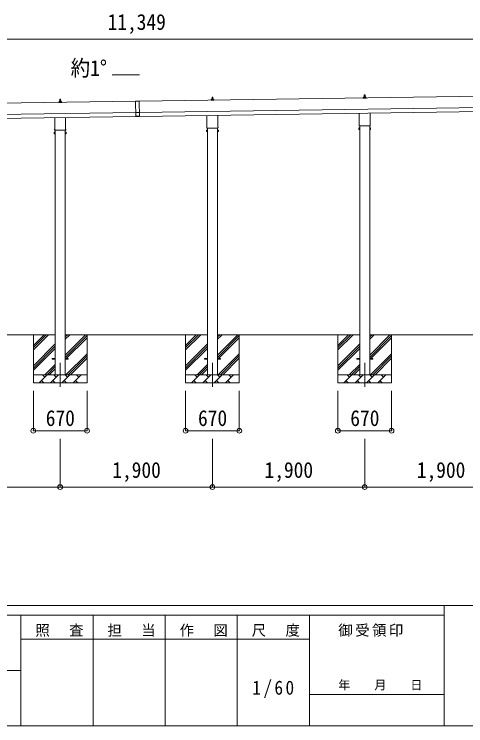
# Model space of a CAD drawing. Units: millimetres at full size, sheet at 1:60. Extents: x -16864 to 16864, y -11640 to 11640.
# Drawn here: x 5319 to 10953, y -11640 to -2763 of the extents above; entities that cross this region are included whole.
import ezdxf
from ezdxf.enums import TextEntityAlignment as Align

# ---------------------------------------------------------------- set-up
doc = ezdxf.new("R2010")
doc.units = ezdxf.units.MM
doc.header["$LTSCALE"] = 60
doc.header["$PDMODE"] = 32
doc.header["$PDSIZE"] = 60
doc.linetypes.add('CHAIN1', pattern=[8, 5, -1, 1, -1])
for name, color, linetype, lineweight in [('0-1_Defpoints', 7, 'CHAIN1', 9), ('0-2_TEXT1', 4, 'Continuous', 9), ('0-3_SHAPE', 7, 'Continuous', 9), ('0-7_PARTS2', 7, 'Continuous', 9), ('0-8_TABLE1', 6, 'Continuous', 9), ('F-0', 7, 'Continuous', 9)]:
    doc.layers.add(name, color=color, linetype=linetype, lineweight=lineweight)
doc.styles.add('ＭＳ ゴシック', font='')
doc.styles.get('ＭＳ ゴシック').set_extended_font_data('MS Gothic')

msp = doc.modelspace()

# ---------------------------------------------------------------- linework, layer by layer
at = {"layer": '0-1_Defpoints'}
for p, q in [((5892.3, -7110.97), (5892.3, -7459.97)), ((7792.3, -7110.97), (7792.3, -7459.97)), ((9692.3, -7110.97), (9692.3, -7459.97))]:
    msp.add_line(p, q, dxfattribs=at)
at = {"layer": '0-2_TEXT1'}
for p, q in [((6880.2, -3520.13), (6544.2, -3524.93)), ((12482.98, -3767.55), (6877.36, -3847.63)), ((7786.61, -3821.71), (7787.33, -3798.18)), ((7788.33, -3797.21), (7796.88, -3797.21)), ((7797.88, -3798.18), (7798.61, -3821.71)), ((9674.36, -3810.07), (9674.36, -3802.35)), ((9710.86, -3810.07), (9674.36, -3810.07)), ((9674.74, -3801.57), (9710.47, -3801.57)), ((9675.12, -3801.38), (9681.84, -3799.75)), ((9682.22, -3799.57), (9702.99, -3799.57)), ((9682.61, -3798.78), (9682.61, -3794.57)), ((9683.61, -3794.57), (9701.61, -3794.57)), ((9686.61, -3794.57), (9687.33, -3771.04)), ((9688.33, -3770.07), (9696.88, -3770.07)), ((9697.88, -3771.04), (9698.61, -3794.57)), ((9702.61, -3798.78), (9702.61, -3794.57)), ((9710.09, -3801.38), (9703.37, -3799.75)), ((9710.86, -3810.07), (9710.86, -3802.35)), ((6832.37, -3848.27), (1201.9, -3928.71)), ((5874.36, -3864.35), (5874.36, -3856.64)), ((5910.86, -3864.35), (5874.36, -3864.35)), ((5874.74, -3855.85), (5910.47, -3855.85)), ((5875.12, -3855.67), (5881.84, -3854.04)), ((5882.22, -3853.85), (5902.99, -3853.85)), ((5882.61, -3853.06), (5882.61, -3848.85)), ((5883.61, -3848.85), (5901.61, -3848.85)), ((5886.61, -3848.85), (5887.33, -3825.33)), ((5888.33, -3824.35), (5896.88, -3824.35)), ((5897.88, -3825.33), (5898.61, -3848.85)), ((5902.61, -3853.06), (5902.61, -3848.85)), ((5910.09, -3855.67), (5903.37, -3854.04)), ((5910.86, -3864.35), (5910.86, -3856.64)), ((6832.35, -3847.27), (6877.35, -3846.63)), ((6832.35, -3847.27), (6835.1, -4039.75)), ((6877.36, -3847.63), (6832.37, -3848.27)), ((6877.35, -3846.63), (6880.1, -4039.11)), ((7774.36, -3837.21), (7774.36, -3829.5)), ((7810.86, -3837.21), (7774.36, -3837.21)), ((7774.74, -3828.71), (7810.47, -3828.71)), ((7775.12, -3828.52), (7781.84, -3826.89)), ((7782.22, -3826.71), (7802.99, -3826.71)), ((7782.61, -3825.92), (7782.61, -3821.71)), ((7783.61, -3821.71), (7801.61, -3821.71)), ((7802.61, -3825.92), (7802.61, -3821.71)), ((7810.09, -3828.52), (7803.37, -3826.89)), ((7810.86, -3837.21), (7810.86, -3829.5)), ((1203.9, -4068.69), (6834.37, -3988.26)), ((6879.38, -3988.62), (6834.38, -3989.26)), ((6879.36, -3987.62), (12484.98, -3907.54)), ((6880.08, -4037.61), (12485.7, -3957.53)), ((1204.62, -4118.69), (6835.08, -4038.25)), ((5824, -4198.34), (5824, -4052.7)), ((5960.6, -4050.75), (5960.6, -4198.34)), ((6880.03, -4034.11), (6835.03, -4034.75)), ((6880.1, -4039.11), (6835.1, -4039.75)), ((7724, -4171.2), (7724, -4025.56)), ((7860.6, -4023.6), (7860.6, -4171.2)), ((9624, -4144.05), (9624, -3998.41)), ((9760.6, -3996.46), (9760.6, -4144.05)), ((9622.3, -4152.83), (9622.3, -4147.33)), ((9760.24, -4156.33), (9624.36, -4156.33)), ((9629.8, -4156.33), (9629.8, -7260.97)), ((9754.8, -7260.97), (9754.8, -4156.33)), ((9762.3, -4147.33), (9762.3, -4152.83)), ((5818.3, -4236.61), (5819.06, -4235.3)), ((5818.3, -4236.61), (5818.3, -4253.61)), ((5818.3, -4253.61), (5819.06, -4254.93)), ((5825.3, -4240.2), (5819.06, -4240.2)), ((5825.3, -4250.02), (5819.06, -4250.02)), ((5825.3, -4254.93), (5819.06, -4254.93)), ((5822.3, -4207.11), (5822.3, -4201.61)), ((5960.24, -4210.61), (5824.36, -4210.61)), ((5827.8, -4254.31), (5825.3, -4254.31)), ((5829.8, -4210.61), (5829.8, -7260.97)), ((5954.8, -7260.97), (5954.8, -4210.61)), ((5956.8, -4254.31), (5959.3, -4254.31)), ((5959.3, -4240.2), (5965.54, -4240.2)), ((5959.3, -4250.02), (5965.54, -4250.02)), ((5959.3, -4254.93), (5965.54, -4254.93)), ((5962.3, -4201.61), (5962.3, -4207.11)), ((5966.3, -4236.61), (5965.54, -4235.3)), ((5966.3, -4253.61), (5965.54, -4254.93)), ((5966.3, -4236.61), (5966.3, -4253.61)), ((7718.3, -4209.47), (7719.06, -4208.15)), ((7718.3, -4209.47), (7718.3, -4226.47)), ((7718.3, -4226.47), (7719.06, -4227.78)), ((7725.3, -4213.06), (7719.06, -4213.06)), ((7725.3, -4222.88), (7719.06, -4222.88)), ((7725.3, -4227.78), (7719.06, -4227.78)), ((7722.3, -4179.97), (7722.3, -4174.47)), ((7860.24, -4183.47), (7724.36, -4183.47)), ((7727.8, -4227.17), (7725.3, -4227.17)), ((7729.8, -4183.47), (7729.8, -7260.97)), ((7854.8, -7260.97), (7854.8, -4183.47)), ((7856.8, -4227.17), (7859.3, -4227.17)), ((7859.3, -4213.06), (7865.54, -4213.06)), ((7859.3, -4222.88), (7865.54, -4222.88)), ((7859.3, -4227.78), (7865.54, -4227.78)), ((7862.3, -4174.47), (7862.3, -4179.97)), ((7866.3, -4209.47), (7865.54, -4208.15)), ((7866.3, -4226.47), (7865.54, -4227.78)), ((7866.3, -4209.47), (7866.3, -4226.47)), ((9618.3, -4182.33), (9619.06, -4181.01)), ((9618.3, -4182.33), (9618.3, -4199.33)), ((9618.3, -4199.33), (9619.06, -4200.64)), ((9625.3, -4185.92), (9619.06, -4185.92)), ((9625.3, -4195.73), (9619.06, -4195.73)), ((9625.3, -4200.64), (9619.06, -4200.64)), ((9627.8, -4200.03), (9625.3, -4200.03)), ((9756.8, -4200.03), (9759.3, -4200.03)), ((9759.3, -4185.92), (9765.54, -4185.92)), ((9759.3, -4195.73), (9765.54, -4195.73)), ((9759.3, -4200.64), (9765.54, -4200.64)), ((9766.3, -4182.33), (9765.54, -4181.01)), ((9766.3, -4199.33), (9765.54, -4200.64)), ((9766.3, -4182.33), (9766.3, -4199.33)), ((5792.3, -7056.47), (5829.8, -7056.47)), ((5792.3, -7065.47), (5792.3, -7056.47)), ((5792.3, -7056.47), (5829.8, -7056.47)), ((5792.3, -7065.47), (5792.3, -7056.47)), ((5792.3, -7065.47), (5829.8, -7065.47)), ((5792.3, -7065.47), (5829.8, -7065.47)), ((5954.8, -7056.47), (5992.3, -7056.47)), ((5954.8, -7056.47), (5992.3, -7056.47)), ((5954.8, -7065.47), (5992.3, -7065.47)), ((5954.8, -7065.47), (5992.3, -7065.47)), ((5992.3, -7065.47), (5992.3, -7056.47)), ((5992.3, -7065.47), (5992.3, -7056.47)), ((7692.3, -7056.47), (7729.8, -7056.47)), ((7692.3, -7065.47), (7692.3, -7056.47)), ((7692.3, -7056.47), (7729.8, -7056.47)), ((7692.3, -7065.47), (7692.3, -7056.47)), ((7692.3, -7065.47), (7729.8, -7065.47)), ((7692.3, -7065.47), (7729.8, -7065.47)), ((7854.8, -7056.47), (7892.3, -7056.47)), ((7854.8, -7056.47), (7892.3, -7056.47)), ((7854.8, -7065.47), (7892.3, -7065.47)), ((7854.8, -7065.47), (7892.3, -7065.47)), ((7892.3, -7065.47), (7892.3, -7056.47)), ((7892.3, -7065.47), (7892.3, -7056.47)), ((9592.3, -7056.47), (9629.8, -7056.47)), ((9592.3, -7065.47), (9592.3, -7056.47)), ((9592.3, -7056.47), (9629.8, -7056.47)), ((9592.3, -7065.47), (9592.3, -7056.47)), ((9592.3, -7065.47), (9629.8, -7065.47)), ((9592.3, -7065.47), (9629.8, -7065.47)), ((9754.8, -7056.47), (9792.3, -7056.47)), ((9754.8, -7056.47), (9792.3, -7056.47)), ((9754.8, -7065.47), (9792.3, -7065.47)), ((9754.8, -7065.47), (9792.3, -7065.47)), ((9792.3, -7065.47), (9792.3, -7056.47)), ((9792.3, -7065.47), (9792.3, -7056.47))]:
    msp.add_line(p, q, dxfattribs=at)
for points in [[(5825.3, -4254.93), (5825.3, -4235.3), (5819.06, -4235.3)], [(5825.3, -4254.31), (5825.3, -4235.91), (5827.8, -4235.91)], [(5959.3, -4254.31), (5959.3, -4235.91), (5956.8, -4235.91)], [(5959.3, -4254.93), (5959.3, -4235.3), (5965.54, -4235.3)], [(7725.3, -4227.78), (7725.3, -4208.15), (7719.06, -4208.15)], [(7725.3, -4227.17), (7725.3, -4208.77), (7727.8, -4208.77)], [(7859.3, -4227.17), (7859.3, -4208.77), (7856.8, -4208.77)], [(7859.3, -4227.78), (7859.3, -4208.15), (7865.54, -4208.15)], [(9625.3, -4200.64), (9625.3, -4181.01), (9619.06, -4181.01)], [(9625.3, -4200.03), (9625.3, -4181.63), (9627.8, -4181.63)], [(9759.3, -4200.03), (9759.3, -4181.63), (9756.8, -4181.63)], [(9759.3, -4200.64), (9759.3, -4181.01), (9765.54, -4181.01)]]:
    msp.add_lwpolyline(points, dxfattribs=at)
for points in [[(5827.8, -4255.61), (5827.8, -4234.61), (5829.8, -4234.61), (5829.8, -4255.61)], [(5956.8, -4255.61), (5956.8, -4234.61), (5954.8, -4234.61), (5954.8, -4255.61)], [(7727.8, -4228.47), (7727.8, -4207.47), (7729.8, -4207.47), (7729.8, -4228.47)], [(7856.8, -4228.47), (7856.8, -4207.47), (7854.8, -4207.47), (7854.8, -4228.47)], [(9627.8, -4201.33), (9627.8, -4180.33), (9629.8, -4180.33), (9629.8, -4201.33)], [(9756.8, -4201.33), (9756.8, -4180.33), (9754.8, -4180.33), (9754.8, -4201.33)]]:
    msp.add_lwpolyline(points, close=True, dxfattribs=at)
for centre, radius, start, end in [((7788.33, -3798.21), 1, 90, 178.60509), ((7796.88, -3798.21), 1, 1.39491, 90), ((9675.36, -3802.35), 1, 103.62699, 180), ((9681.61, -3798.78), 1, 283.62699, 0), ((9686.69, -3795.2), 4.13, 90, 171.17633), ((9683.61, -3795.57), 1, 90, 180), ((9688.33, -3771.07), 1, 90, 178.60509), ((9695.94, -3794.57), 4.83, 133.60282, 180), ((9689.27, -3794.57), 4.83, 0, 46.39718), ((9696.88, -3771.07), 1, 1.39491, 90), ((9698.52, -3795.2), 4.13, 8.82367, 90), ((9701.61, -3795.57), 1, 0, 90), ((9703.61, -3798.78), 1, 180, 256.37301), ((9709.86, -3802.35), 1, 0, 76.37301), ((5875.36, -3856.64), 1, 103.62699, 180), ((5881.61, -3853.06), 1, 283.62699, 0), ((5886.69, -3849.49), 4.13, 90, 171.17633), ((5883.61, -3849.85), 1, 90, 180), ((5888.33, -3825.35), 1, 90, 178.60509), ((5895.94, -3848.85), 4.83, 133.60282, 180), ((5889.27, -3848.85), 4.83, 0, 46.39718), ((5896.88, -3825.35), 1, 1.39491, 90), ((5898.52, -3849.49), 4.13, 8.82367, 90), ((5901.61, -3849.85), 1, 0, 90), ((5903.61, -3853.06), 1, 180, 256.37301), ((5909.86, -3856.64), 1, 0, 76.37301), ((7775.36, -3829.5), 1, 103.62699, 180), ((7781.61, -3825.92), 1, 283.62699, 0), ((7786.69, -3822.34), 4.13, 90, 171.17633), ((7783.61, -3822.71), 1, 90, 180), ((7795.94, -3821.71), 4.83, 133.60282, 180), ((7789.27, -3821.71), 4.83, 0, 46.39718), ((7798.52, -3822.34), 4.13, 8.82367, 90), ((7801.61, -3822.71), 1, 0, 90), ((7803.61, -3825.92), 1, 180, 256.37301), ((7809.86, -3829.5), 1, 0, 76.37301), ((7726.3, -4174.47), 4, 125.09963, 180), ((7858.3, -4174.47), 4, 0, 54.90037), ((9626.3, -4147.33), 4, 125.09963, 180), ((9626.3, -4152.83), 4, 180, 194.47751), ((9626.3, -4152.83), 4, 194.47751, 241.04498), ((9758.3, -4152.83), 4, 298.95502, 345.52249), ((9758.3, -4147.33), 4, 0, 54.90037), ((9758.3, -4152.83), 4, 345.52249, 0), ((5822.64, -4237.75), 4.34, 145.61575, 214.38425), ((5834.54, -4245.11), 16.24, 162.41205, 197.58795), ((5822.64, -4252.47), 4.34, 145.61575, 214.38425), ((5826.3, -4201.61), 4, 125.09963, 180), ((5826.3, -4207.11), 4, 180, 194.47751), ((5826.3, -4207.11), 4, 194.47751, 241.04498), ((5958.3, -4207.11), 4, 298.95502, 345.52249), ((5958.3, -4201.61), 4, 0, 54.90037), ((5958.3, -4207.11), 4, 345.52249, 0), ((5961.95, -4237.75), 4.34, 325.61575, 34.38425), ((5950.06, -4245.11), 16.24, 342.41205, 17.58795), ((5961.95, -4252.47), 4.34, 325.61575, 34.38425), ((7722.64, -4210.61), 4.34, 145.61575, 214.38425), ((7734.54, -4217.97), 16.24, 162.41205, 197.58795), ((7722.64, -4225.33), 4.34, 145.61575, 214.38425), ((7726.3, -4179.97), 4, 180, 194.47751), ((7726.3, -4179.97), 4, 194.47751, 241.04498), ((7858.3, -4179.97), 4, 298.95502, 345.52249), ((7858.3, -4179.97), 4, 345.52249, 0), ((7861.95, -4210.61), 4.34, 325.61575, 34.38425), ((7850.06, -4217.97), 16.24, 342.41205, 17.58795), ((7861.95, -4225.33), 4.34, 325.61575, 34.38425), ((9622.64, -4183.46), 4.34, 145.61575, 214.38425), ((9634.54, -4190.83), 16.24, 162.41205, 197.58795), ((9622.64, -4198.19), 4.34, 145.61575, 214.38425), ((9761.95, -4183.46), 4.34, 325.61575, 34.38425), ((9750.06, -4190.83), 16.24, 342.41205, 17.58795), ((9761.95, -4198.19), 4.34, 325.61575, 34.38425)]:
    msp.add_arc(centre, radius, start, end, dxfattribs=at)
at = {"layer": '0-3_SHAPE'}
for p, q in [((5829.8, -6760.97), (4054.8, -6760.97)), ((5557.3, -6760.97), (5557.3, -7360.97)), ((5557.3, -6894.45), (5690.78, -6760.97)), ((5557.3, -6922.73), (5719.07, -6760.97)), ((5557.3, -6951.02), (5747.35, -6760.97)), ((7729.8, -6760.97), (5954.8, -6760.97)), ((5954.8, -6789.79), (5983.62, -6760.97)), ((5954.8, -6818.08), (6011.91, -6760.97)), ((5954.8, -7016.07), (6207.3, -6763.57)), ((5954.8, -7044.35), (6227.3, -6771.85)), ((5954.8, -7072.63), (6227.3, -6800.13)), ((6227.3, -6760.97), (6227.3, -7360.97)), ((7457.3, -6760.97), (7457.3, -7360.97)), ((7457.3, -6894.45), (7590.78, -6760.97)), ((7457.3, -6922.73), (7619.07, -6760.97)), ((7457.3, -6951.02), (7647.35, -6760.97)), ((9629.8, -6760.97), (7854.8, -6760.97)), ((7854.8, -6789.79), (7883.62, -6760.97)), ((7854.8, -6818.08), (7911.91, -6760.97)), ((7854.8, -7016.07), (8107.3, -6763.57)), ((7854.8, -7044.35), (8127.3, -6771.85)), ((7854.8, -7072.63), (8127.3, -6800.13)), ((8127.3, -6760.97), (8127.3, -7360.97)), ((9357.3, -6760.97), (9357.3, -7360.97)), ((9357.3, -6894.45), (9490.78, -6760.97)), ((9357.3, -6922.73), (9519.07, -6760.97)), ((9357.3, -6951.02), (9547.35, -6760.97)), ((11529.8, -6760.97), (9754.8, -6760.97)), ((9754.8, -6789.79), (9783.62, -6760.97)), ((9754.8, -6818.08), (9811.91, -6760.97)), ((9754.8, -7016.07), (10007.3, -6763.57)), ((9754.8, -7044.35), (10027.3, -6771.85)), ((9754.8, -7072.63), (10027.3, -6800.13)), ((10027.3, -6760.97), (10027.3, -7360.97)), ((5557.3, -7149.01), (5829.8, -6876.51)), ((5557.3, -7177.29), (5829.8, -6904.79)), ((7457.3, -7149.01), (7729.8, -6876.51)), ((7457.3, -7177.29), (7729.8, -6904.79)), ((9357.3, -7149.01), (9629.8, -6876.51)), ((9357.3, -7177.29), (9629.8, -6904.79)), ((5557.3, -7205.58), (5829.8, -6933.08)), ((5964.46, -7260.97), (6227.3, -6998.12)), ((7457.3, -7205.58), (7729.8, -6933.08)), ((7864.46, -7260.97), (8127.3, -6998.12)), ((9357.3, -7205.58), (9629.8, -6933.08)), ((9764.46, -7260.97), (10027.3, -6998.12)), ((5992.74, -7260.97), (6227.3, -7026.41)), ((6021.03, -7260.97), (6227.3, -7054.69)), ((7892.74, -7260.97), (8127.3, -7026.41)), ((7921.03, -7260.97), (8127.3, -7054.69)), ((9792.74, -7260.97), (10027.3, -7026.41)), ((9821.03, -7260.97), (10027.3, -7054.69)), ((5699.9, -7260.97), (5829.8, -7131.07)), ((5728.18, -7260.97), (5829.8, -7159.35)), ((5756.47, -7260.97), (5829.8, -7187.63)), ((7599.9, -7260.97), (7729.8, -7131.07)), ((7628.18, -7260.97), (7729.8, -7159.35)), ((7656.47, -7260.97), (7729.8, -7187.63)), ((9499.9, -7260.97), (9629.8, -7131.07)), ((9528.18, -7260.97), (9629.8, -7159.35)), ((9556.47, -7260.97), (9629.8, -7187.63)), ((5557.3, -7260.97), (6227.3, -7260.97)), ((5630.17, -7360.97), (5730.17, -7260.97)), ((5701.61, -7289.52), (5673.06, -7260.97)), ((5771.59, -7360.97), (5871.59, -7260.97)), ((5843.04, -7289.52), (5814.48, -7260.97)), ((5913.01, -7360.97), (6013.01, -7260.97)), ((5984.46, -7289.52), (5955.9, -7260.97)), ((6054.43, -7360.97), (6154.43, -7260.97)), ((6125.88, -7289.52), (6097.32, -7260.97)), ((7457.3, -7260.97), (8127.3, -7260.97)), ((7530.17, -7360.97), (7630.17, -7260.97)), ((7601.61, -7289.52), (7573.06, -7260.97)), ((7671.59, -7360.97), (7771.59, -7260.97)), ((7743.04, -7289.52), (7714.48, -7260.97)), ((7813.01, -7360.97), (7913.01, -7260.97)), ((7884.46, -7289.52), (7855.9, -7260.97)), ((7954.43, -7360.97), (8054.43, -7260.97)), ((8025.88, -7289.52), (7997.32, -7260.97)), ((9357.3, -7260.97), (10027.3, -7260.97)), ((9430.17, -7360.97), (9530.17, -7260.97)), ((9501.61, -7289.52), (9473.06, -7260.97)), ((9571.59, -7360.97), (9671.59, -7260.97)), ((9643.04, -7289.52), (9614.48, -7260.97)), ((9713.01, -7360.97), (9813.01, -7260.97)), ((9784.46, -7289.52), (9755.9, -7260.97)), ((9854.43, -7360.97), (9954.43, -7260.97)), ((9925.88, -7289.52), (9897.32, -7260.97)), ((6227.3, -7360.97), (5557.3, -7360.97)), ((5658.72, -7332.41), (5687.27, -7360.97)), ((5800.14, -7332.41), (5828.7, -7360.97)), ((5941.56, -7332.41), (5970.12, -7360.97)), ((6082.98, -7332.41), (6111.54, -7360.97)), ((8127.3, -7360.97), (7457.3, -7360.97)), ((7558.72, -7332.41), (7587.27, -7360.97)), ((7700.14, -7332.41), (7728.7, -7360.97)), ((7841.56, -7332.41), (7870.12, -7360.97)), ((7982.98, -7332.41), (8011.54, -7360.97)), ((10027.3, -7360.97), (9357.3, -7360.97)), ((9458.72, -7332.41), (9487.27, -7360.97)), ((9600.14, -7332.41), (9628.7, -7360.97)), ((9741.56, -7332.41), (9770.12, -7360.97)), ((9882.98, -7332.41), (9911.54, -7360.97))]:
    msp.add_line(p, q, dxfattribs=at)
at = {"layer": '0-7_PARTS2', "color": 4}
for p, q in [((6544.2, -3524.93), (6544.2, -3520.13)), ((6544.2, -3520.13), (6880.2, -3520.13))]:
    msp.add_line(p, q, dxfattribs=at)
at = {"layer": '0-8_TABLE1'}
for p, q in [((12518.3, -3073.33), (1169.3, -3073.33)), ((5557.3, -7959.97), (5557.3, -7459.97)), ((6227.3, -7959.97), (6227.3, -7459.97)), ((7457.3, -7959.97), (7457.3, -7459.97)), ((8127.3, -7959.97), (8127.3, -7459.97)), ((9357.3, -7959.97), (9357.3, -7459.97)), ((10027.3, -7959.97), (10027.3, -7459.97)), ((5557.3, -7959.97), (6227.3, -7959.97)), ((7457.3, -7959.97), (8127.3, -7959.97)), ((9357.3, -7959.97), (10027.3, -7959.97)), ((5892.3, -8661.97), (5892.3, -8061.97)), ((7792.3, -8661.97), (7792.3, -8061.97)), ((9692.3, -8661.97), (9692.3, -8061.97)), ((5892.3, -8661.97), (3992.3, -8661.97)), ((7792.3, -8661.97), (5892.3, -8661.97)), ((9692.3, -8661.97), (7792.3, -8661.97)), ((11592.3, -8661.97), (9692.3, -8661.97))]:
    msp.add_line(p, q, dxfattribs=at)
for p in [(5557.3, -7959.97), (6227.3, -7959.97), (7457.3, -7959.97), (8127.3, -7959.97), (9357.3, -7959.97), (10027.3, -7959.97), (5892.3, -8661.97), (7792.3, -8661.97), (9692.3, -8661.97)]:
    msp.add_point(p, dxfattribs=at)
at = {"layer": 'F-0', "color": 5, "lineweight": 5}
for p, q in [((-16864.12, -10140), (16015.88, -10140)), ((10682.37, -10140), (10682.37, -11640)), ((-16864.12, -10260), (10682.37, -10260)), ((5402.37, -10260), (5402.37, -11640)), ((6302.37, -10260), (6302.37, -11640)), ((7202.37, -10260), (7202.37, -11640)), ((8102.36, -10260), (8102.36, -11640)), ((9002.37, -10260), (9002.37, -11640)), ((5402.37, -10560), (9002.37, -10560)), ((-6897.63, -10950), (5402.37, -10950)), ((9002.37, -11250), (10682.37, -11250)), ((-16864.12, -11640), (16015.88, -11640))]:
    msp.add_line(p, q, dxfattribs=at)

# ---------------------------------------------------------------- texts
at = {"layer": '0-7_PARTS2', "style": 'ＭＳ ゴシック', "width": 0.9}
msp.add_text('約1°', height=197.9, dxfattribs=at).set_placement((6023.12, -3592.69), align=Align.BOTTOM_LEFT)
at = {"layer": '0-8_TABLE1', "color": 7, "style": 'ＭＳ ゴシック', "width": 0.9}
for s, p in [('11,349', (6483.8, -3018.33)), ('670', (5712.3, -7959.97)), ('670', (7612.3, -7959.97)), ('670', (9512.3, -7959.97)), ('1,900', (6542.3, -8606.97)), ('1,900', (8442.3, -8606.97)), ('1,900', (10342.3, -8606.97))]:
    msp.add_text(s, height=197.9, dxfattribs=at).set_placement(p, align=Align.BOTTOM_LEFT)
at = {"layer": 'F-0', "style": 'ＭＳ ゴシック'}
msp.add_text('年\u3000\u3000月\u3000\u3000日', height=110, dxfattribs=at).set_placement((9362.37, -11220), align=Align.BOTTOM_LEFT)
at = {"layer": 'F-0', "attachment_point": 7, "style": 'ＭＳ ゴシック'}
for s, insert, char_height in [('\\T1.17;照\u3000査', (5582.37, -10530), 132), ('\\T1.17;担\u3000当', (6482.37, -10530), 132), ('\\T1.17;作\u3000図', (7382.37, -10530), 132), ('\\T1.17;尺\u3000度', (8282.37, -10530), 132), ('\\T1.17;御受領印', (9362.37, -10530), 132), ('\\T1.28;\\W0.9;1/60', (8289.87, -11295), 176)]:
    msp.add_mtext(s, dxfattribs=dict(at, insert=insert, char_height=char_height))

doc.saveas('drawing.dxf')
